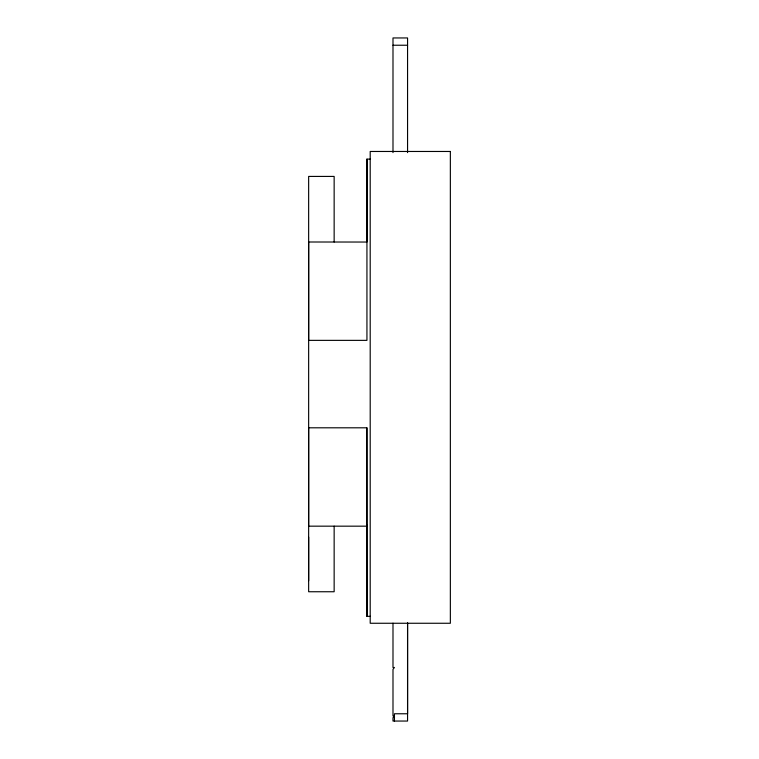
<?xml version="1.0" encoding="UTF-8"?>
<svg xmlns="http://www.w3.org/2000/svg" width="759" height="759" viewBox="0 0 759 759"><rect width="100%" height="100%" fill="white"/><g stroke="black" fill="none" stroke-linecap="round" stroke-linejoin="round"><path stroke-width="1.14" d="M308.647 580.815L308.647 537.097M366.863 526.177L366.863 427.81L308.647 427.801L308.647 526.167L366.901 526.177M366.939 159.115L366.939 242.045L308.647 241.998L308.647 340.364L366.939 340.364L366.939 159.115L370.449 159.115M392.991 45.236L407.564 45.236M366.863 427.81L366.939 616.346L370.449 616.346M407.564 152.606L407.564 37.95L392.991 37.95L392.991 152.606M394.443 721.05L394.443 713.764L407.564 713.764L407.564 622.911L407.564 721.05L392.991 721.05L392.991 717.767L394.443 715.946L392.991 715.946L392.991 669.315L394.443 667.493L392.991 667.493L392.991 623.196M366.92 525.038L366.939 616.346M334.15 241.998L334.15 176.42L308.647 176.42L308.647 591.745L334.15 591.745L334.15 526.167M450.353 151.468L370.202 151.468L370.202 623.262L450.353 623.262L450.353 151.468"/></g></svg>
